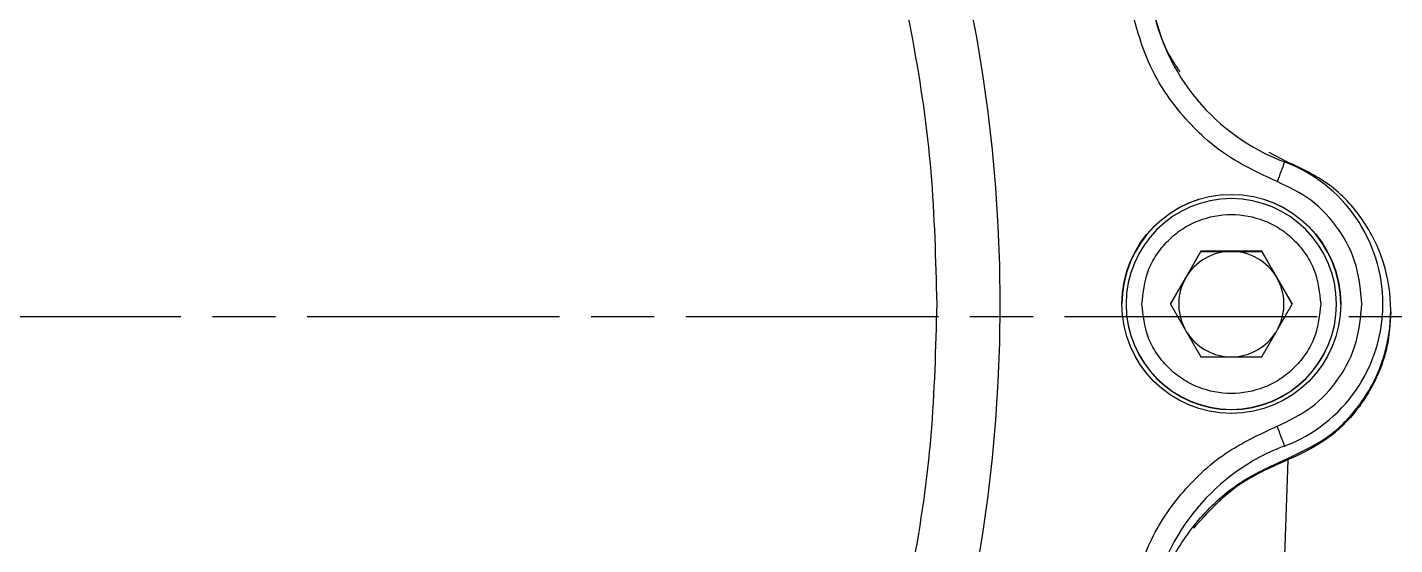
# Model space of a CAD drawing. Header units: millimetres. Extents: x 2223 to 4172, y 741 to 2119.
# Drawn here: x 3596.9 to 3661.8, y 1844.4 to 1869 of the extents above; entities that cross this region are included whole.
import ezdxf

# ---------------------------------------------------------------- set-up
doc = ezdxf.new("R2010")
doc.units = ezdxf.units.MM
doc.linetypes.add('AM_ISO08W050', pattern=[18, 12, -1.5, 3, -1.5])
doc.layers.add('AM_7', color=4, linetype='AM_ISO08W050', lineweight=25)

msp = doc.modelspace()

# ---------------------------------------------------------------- linework, layer by layer
at = {"color": 7, "linetype": 'Continuous', "lineweight": 25}
for p, q in [((3656.727, 1862.584), (3655.878, 1863.025)), ((3652.642, 1858.333), (3651.198, 1855.833)), ((3651.92, 1857.077), (3652.642, 1858.327)), ((3655.529, 1858.333), (3652.642, 1858.333)), ((3652.642, 1858.327), (3652.642, 1858.333)), ((3652.642, 1858.327), (3654.085, 1858.327)), ((3654.085, 1858.327), (3655.529, 1858.327)), ((3656.972, 1855.833), (3655.529, 1858.333)), ((3655.529, 1858.333), (3655.529, 1858.327)), ((3655.529, 1858.327), (3656.25, 1857.077)), ((3651.2, 1855.83), (3651.92, 1857.077)), ((3656.25, 1857.077), (3656.97, 1855.83)), ((3649.085, 1855.832), (3649.085, 1855.82)), ((3651.198, 1855.833), (3652.642, 1853.333)), ((3655.529, 1853.333), (3656.972, 1855.833)), ((3659.085, 1855.82), (3659.085, 1855.832)), ((3661.285, 1855.801), (3661.285, 1855.835)), ((3661.663, 1855.465), (3661.663, 1855.536)), ((3652.642, 1853.333), (3655.529, 1853.333)), ((3656.617, 1849.095), (3656.617, 1849.061)), ((3653.53, 1755.408), (3656.78, 1848.445)), ((3656.727, 1848.489), (3656.727, 1848.418))]:
    msp.add_line(p, q, dxfattribs=at)
for centre, radius in [((3571.585, 1855.837), 71.5), ((3654.085, 1855.837), 5.2)]:
    msp.add_circle(centre, radius, dxfattribs=at)
for centre, radius, start, end in [((3660.133, 1871.937), 10, 190.30615, 249.41337), ((3965.397, 1745.795), 330.126, 159.28349, 159.4567), ((3654.085, 1855.835), 7.2, 359.99987, 69.41339), ((3654.085, 1855.82), 5.2, 0.00011, 179.99974), ((3654.085, 1855.832), 5, 359.99995, 179.99959), ((3654.085, 1855.827), 2.5, 89.99966, 149.9996), ((3654.085, 1855.827), 2.5, 29.99978, 89.99971), ((3654.085, 1855.827), 2.5, 149.99962, 207.09742), ((3654.085, 1855.827), 2.5, 332.90197, 29.99975), ((3654.085, 1855.832), 5, 179.99978, 359.99975), ((3654.085, 1855.82), 5, 179.99978, 359.99975), ((3654.085, 1855.835), 7.2, 290.58661, 359.99981), ((3654.085, 1855.827), 2.5, 212.9021, 265.89476), ((3654.085, 1855.827), 2.5, 274.10462, 327.09726), ((3342.721, 1731.996), 335.026, 20.45808, 20.62944), ((3660.133, 1839.734), 10, 110.58663, 169.69385)]:
    msp.add_arc(centre, radius, start, end, dxfattribs=at)
for points, knots in [([(3503.085, 1855.844), (3503.14, 1857.933), (3503.25, 1862.111), (3504.16, 1868.45), (3505.646, 1874.802), (3507.82, 1881.168), (3510.65, 1887.391), (3514.164, 1893.414), (3518.318, 1899.106), (3523.062, 1904.367), (3528.323, 1909.111), (3534.015, 1913.265), (3540.038, 1916.778), (3546.261, 1919.61), (3552.627, 1921.781), (3558.979, 1923.276), (3565.318, 1924.154), (3571.585, 1924.439), (3577.852, 1924.154), (3584.191, 1923.276), (3590.544, 1921.781), (3596.909, 1919.61), (3603.133, 1916.778), (3609.155, 1913.265), (3614.847, 1909.111), (3620.108, 1904.367), (3624.852, 1899.106), (3629.006, 1893.414), (3632.52, 1887.391), (3635.351, 1881.168), (3637.525, 1874.802), (3639.011, 1868.45), (3639.921, 1862.111), (3640.03, 1857.933), (3640.085, 1855.844)], [0, 0, 0, 0, 0.0291236, 0.0582485, 0.08912, 0.1199941, 0.1519015, 0.1843128, 0.2170688, 0.25, 0.2829312, 0.3156872, 0.3480985, 0.3800059, 0.4108775, 0.4417515, 0.4708745, 0.5, 0.529123, 0.5582485, 0.58912, 0.6199941, 0.6519015, 0.6843128, 0.7170688, 0.75, 0.7829312, 0.8156872, 0.8480985, 0.8800059, 0.9108775, 0.9417515, 0.9708751, 1, 1, 1, 1]), ([(3651.646, 1866.868), (3651.458, 1867.138), (3650.775, 1868.119), (3650.509, 1869.299), (3650.316, 1870.154)], [0, 0, 0, 0, 0.275029, 1, 1, 1, 1]), ([(3656.265, 1861.642), (3655.418, 1862.032), (3653.696, 1862.828), (3651.604, 1864.818), (3650.019, 1867.231), (3649.544, 1869.068), (3649.311, 1869.971)], [0, 0, 0, 0, 0.245796, 0.5, 0.754204, 1, 1, 1, 1]), ([(3660.285, 1855.837), (3660.233, 1856.449), (3660.125, 1857.702), (3659.255, 1859.418), (3657.954, 1860.836), (3656.819, 1861.377), (3656.265, 1861.642)], [0, 0, 0, 0, 0.244178, 0.5, 0.755822, 1, 1, 1, 1]), ([(3649.835, 1855.833), (3649.892, 1856.368), (3649.979, 1857.19), (3650.509, 1858.18), (3651.058, 1858.86), (3651.739, 1859.412), (3652.728, 1859.925), (3654.085, 1860.186), (3655.442, 1859.925), (3656.432, 1859.412), (3657.113, 1858.86), (3657.661, 1858.18), (3658.191, 1857.19), (3658.278, 1856.368), (3658.335, 1855.833)], [0, 0, 0, 0, 0.119728, 0.18418, 0.25, 0.31582, 0.380272, 0.5, 0.619728, 0.68418, 0.75, 0.81582, 0.880272, 1, 1, 1, 1]), ([(3640.085, 1855.844), (3640.03, 1853.755), (3639.921, 1849.577), (3639.011, 1843.238), (3637.525, 1836.885), (3635.351, 1830.52), (3632.52, 1824.297), (3629.006, 1818.274), (3624.852, 1812.582), (3620.108, 1807.321), (3614.847, 1802.577), (3609.155, 1798.423), (3603.133, 1794.909), (3596.909, 1792.078), (3590.544, 1789.907), (3584.191, 1788.411), (3577.853, 1787.534), (3571.585, 1787.249), (3565.318, 1787.534), (3558.979, 1788.411), (3552.627, 1789.907), (3546.261, 1792.078), (3540.038, 1794.909), (3534.015, 1798.423), (3528.323, 1802.577), (3523.062, 1807.321), (3518.318, 1812.582), (3514.164, 1818.274), (3510.65, 1824.297), (3507.82, 1830.52), (3505.646, 1836.885), (3504.16, 1843.238), (3503.25, 1849.577), (3503.14, 1853.755), (3503.085, 1855.844)], [0, 0, 0, 0, 0.029124, 0.058248, 0.08912, 0.119994, 0.151902, 0.184313, 0.217069, 0.25, 0.282931, 0.315687, 0.348098, 0.380006, 0.410878, 0.441752, 0.470875, 0.5, 0.529123, 0.558248, 0.58912, 0.619994, 0.651902, 0.684313, 0.717069, 0.75, 0.782931, 0.815687, 0.848098, 0.880006, 0.910878, 0.941752, 0.970875, 1, 1, 1, 1]), ([(3658.335, 1855.833), (3658.278, 1855.299), (3658.191, 1854.476), (3657.661, 1853.486), (3657.113, 1852.807), (3656.432, 1852.254), (3655.442, 1851.741), (3654.085, 1851.481), (3652.728, 1851.741), (3651.739, 1852.255), (3651.058, 1852.807), (3650.509, 1853.486), (3649.979, 1854.476), (3649.892, 1855.299), (3649.835, 1855.833)], [0, 0, 0, 0, 0.119728, 0.18418, 0.25, 0.31582, 0.380272, 0.5, 0.619728, 0.68418, 0.75, 0.81582, 0.880272, 1, 1, 1, 1]), ([(3656.265, 1850.033), (3656.819, 1850.298), (3657.954, 1850.839), (3659.255, 1852.257), (3660.125, 1853.973), (3660.233, 1855.226), (3660.285, 1855.837)], [0, 0, 0, 0, 0.244178, 0.5, 0.755822, 1, 1, 1, 1]), ([(3661.663, 1855.465), (3661.627, 1854.908), (3661.56, 1853.874), (3660.994, 1852.209), (3660.008, 1850.623), (3658.51, 1849.222), (3657.315, 1848.683), (3656.727, 1848.418)], [0, 0, 0, 0, 0.182468, 0.338737, 0.571946, 0.789459, 1, 1, 1, 1]), ([(3649.311, 1841.704), (3649.544, 1842.607), (3650.019, 1844.444), (3651.604, 1846.857), (3653.696, 1848.847), (3655.418, 1849.642), (3656.265, 1850.033)], [0, 0, 0, 0, 0.2457963, 0.5, 0.7542037, 1, 1, 1, 1]), ([(3656.727, 1848.418), (3655.901, 1848.051), (3654.192, 1847.292), (3652.932, 1845.909), (3652.281, 1845.195)], [0, 0, 0, 0, 0.483329, 1, 1, 1, 1])]:
    msp.add_open_spline(points, degree=3, knots=knots, dxfattribs=at)
for points in [[(3656.727, 1848.489), (3657.422, 1848.814), (3658.81, 1849.463), (3660.399, 1851.175), (3661.428, 1853.244), (3661.78, 1855.536), (3661.428, 1857.829), (3660.399, 1859.898), (3658.81, 1861.61), (3657.422, 1862.259), (3656.727, 1862.584)], [(3650.316, 1840.919), (3650.538, 1841.758), (3650.981, 1843.436), (3652.441, 1845.619), (3654.354, 1847.418), (3655.936, 1848.132), (3656.727, 1848.489)]]:
    msp.add_open_spline(points, degree=3, dxfattribs=at)
at = {"layer": 'AM_7'}
msp.add_line((3286.163, 1855.247), (3924.379, 1855.247), dxfattribs=at)

doc.saveas('drawing.dxf')
